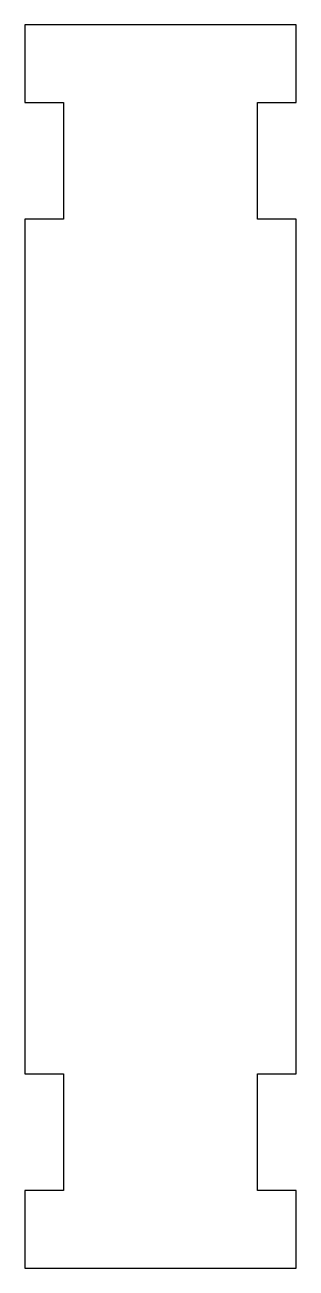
# Model space of a CAD drawing. Header units: millimetres. Extents: x 93.9 to 100.9, y -103.3 to -71.3.
import ezdxf

# ---------------------------------------------------------------- set-up
doc = ezdxf.new("R2010")
doc.units = ezdxf.units.MM

msp = doc.modelspace()

# ---------------------------------------------------------------- linework, layer by layer
msp.add_lwpolyline([(93.934, -101.274), (93.934, -103.274), (100.934, -103.274), (100.934, -101.274), (99.934, -101.274), (99.934, -98.274), (100.934, -98.274), (100.934, -76.274), (99.934, -76.274), (99.934, -73.274), (100.934, -73.274), (100.934, -71.274), (93.934, -71.274), (93.934, -73.274), (94.934, -73.274), (94.934, -76.274), (93.934, -76.274), (93.934, -98.274), (94.934, -98.274), (94.934, -101.274)], close=True)

doc.saveas('drawing.dxf')
